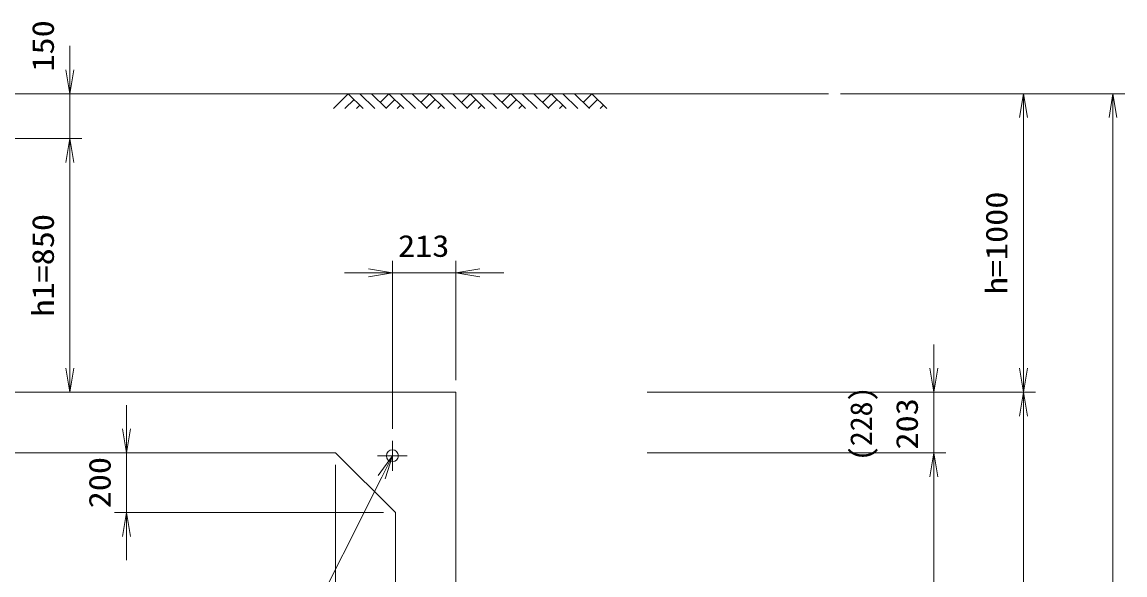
# Model space of a CAD drawing. Units: millimetres at full size. Extents: x 37600 to 71200, y -138800 to -115040.
# Drawn here: x 56505 to 60198, y -133049 to -131197 of the extents above; entities that cross this region are included whole.
import ezdxf
from ezdxf.enums import TextEntityAlignment as Align

# ---------------------------------------------------------------- set-up
doc = ezdxf.new("R2010")
doc.units = ezdxf.units.MM
doc.header["$LTSCALE"] = 80.0044
doc.linetypes.add('CHAIN', pattern=[18.5, 12, -1.5, 3.5, -1.5])
for name, color, linetype, lineweight in [('0_2', 4, 'Continuous', 13), ('寸法', 6, 'Continuous', 13), ('ﾊｯﾁﾝｸﾞ', 4, 'Continuous', 9)]:
    doc.layers.add(name, color=color, linetype=linetype, lineweight=lineweight)
doc.styles.add('ＭＳ ゴシック', font='')
doc.styles.get('ＭＳ ゴシック').set_extended_font_data('MS Gothic')

# ---------------------------------------------------------------- blocks, each defined once
blk = doc.blocks.new('open_arrow')
at = {"color": 0, "linetype": 'Continuous', "lineweight": -2}
blk.add_lwpolyline([(7.5, 1.25), (0, 0), (7.5, -1.25)], dxfattribs=at)

msp = doc.modelspace()

# ---------------------------------------------------------------- linework, layer by layer
at = {"layer": '0_2'}
msp.add_line((59205, -131437), (53105, -131437), dxfattribs=at)
at = {"layer": '0_2', "color": 2, "linetype": 'CHAIN'}
for p, q in [((57745, -132600), (57745, -132700)), ((57795, -132650), (57695, -132650))]:
    msp.add_line(p, q, dxfattribs=at)
at = {"layer": '0_2', "color": 3}
for points in [[(54352, -134893), (57958, -134893), (57958, -132437), (54352, -132437)], [(54755, -134690), (57555, -134690), (57755, -134490), (57755, -132840), (57555, -132640), (54755, -132640), (54555, -132840), (54555, -134490)]]:
    msp.add_lwpolyline(points, close=True, dxfattribs=at)
msp.add_circle((57745, -132650), 20, dxfattribs=at)
at = {"layer": '寸法'}
for p, q in [((56665, -131747), (56665, -131277)), ((55705, -131437), (56705, -131437)), ((59245, -131437), (60198, -131437)), ((59245, -131437), (59898, -131437)), ((59858, -132437), (59858, -131437)), ((60158, -131437), (60158, -135213)), ((55705, -131587), (56705, -131587)), ((55705, -131587), (56705, -131587)), ((56665, -132437), (56665, -131587)), ((57745, -132560), (57745, -131997)), ((57958, -132397), (57958, -131997)), ((58118, -132037), (57585, -132037)), ((59558, -132800), (59558, -132277)), ((55705, -132437), (56705, -132437)), ((58598, -132437), (59898, -132437)), ((58598, -132437), (59898, -132437)), ((58598, -132437), (59598, -132437)), ((59858, -132437), (59858, -134893)), ((56855, -132480), (56855, -133000)), ((57515, -132640), (56815, -132640)), ((58598, -132640), (59598, -132640)), ((58598, -132640), (59598, -132640)), ((59558, -132640), (59558, -134690)), ((57555, -132680), (57555, -133580)), ((57715, -132840), (56815, -132840)), ((57755, -132880), (57755, -133580))]:
    msp.add_line(p, q, dxfattribs=at)
msp.add_lwpolyline([(57745, -132650), (57709.22, -132721.55), (57450, -133240), (56676.67, -133240)], dxfattribs=at)
at = {"layer": 'ﾊｯﾁﾝｸﾞ'}
for p, q in [((57547.35, -131487), (57597.35, -131437)), ((57586.24, -131487), (57616.8, -131456.44)), ((57597.35, -131437), (57647.35, -131487)), ((57636.24, -131437), (57686.24, -131487)), ((57675.13, -131437), (57725.13, -131487)), ((57704.18, -131466.05), (57733.24, -131437)), ((57723.63, -131485.5), (57752.68, -131456.44)), ((57733.24, -131437), (57783.24, -131487)), ((57772.13, -131437), (57822.13, -131487)), ((57811.02, -131437), (57861.02, -131487)), ((57840.07, -131466.05), (57869.12, -131437)), ((57859.51, -131485.5), (57888.56, -131456.44)), ((57869.12, -131437), (57919.12, -131487)), ((57908.01, -131437), (57958.01, -131487)), ((57946.9, -131437), (57996.9, -131487)), ((57975.95, -131466.05), (58005, -131437)), ((57995.39, -131485.5), (58024.44, -131456.44)), ((58005, -131437), (58055, -131487)), ((58043.89, -131437), (58093.89, -131487)), ((58082.78, -131437), (58132.78, -131487)), ((58111.83, -131466.05), (58140.88, -131437)), ((58131.28, -131485.5), (58160.33, -131456.44)), ((58140.88, -131437), (58190.88, -131487)), ((58179.77, -131437), (58229.77, -131487)), ((58218.66, -131437), (58268.66, -131487)), ((58247.71, -131466.05), (58276.76, -131437)), ((58267.16, -131485.5), (58296.21, -131456.44)), ((58276.76, -131437), (58326.76, -131487)), ((58315.65, -131437), (58365.65, -131487)), ((58354.54, -131437), (58404.54, -131487)), ((58383.59, -131466.05), (58412.65, -131437)), ((58403.04, -131485.5), (58432.09, -131456.44)), ((58412.65, -131437), (58462.65, -131487)), ((57625.13, -131487), (57636.24, -131475.89)), ((57761.02, -131487), (57772.13, -131475.89)), ((57896.9, -131487), (57908.01, -131475.89)), ((58032.78, -131487), (58043.89, -131475.89)), ((58168.66, -131487), (58179.77, -131475.89)), ((58304.54, -131487), (58315.65, -131475.89)), ((58440.43, -131487), (58451.54, -131475.89))]:
    msp.add_line(p, q, dxfattribs=at)

# ---------------------------------------------------------------- block references
at = {"layer": '寸法', "xscale": 10.7, "yscale": 10.7}
for p, rotation in [((56665, -131437), 90), ((59858, -131437), 270), ((60158, -131437), 270), ((56665, -131587), 270), ((56665, -131587), 270), ((57745, -132037), 180), ((56665, -132437), 90), ((59558, -132437), 90), ((59858, -132437), 90), ((59858, -132437), 270), ((56855, -132640), 90), ((57745, -132650), 243.4), ((59558, -132640), 270), ((59558, -132640), 270), ((56855, -132840), 270)]:
    msp.add_blockref('open_arrow', p, dxfattribs=dict(at, rotation=rotation))
msp.add_blockref('open_arrow', (57958, -132037), dxfattribs=at)

# ---------------------------------------------------------------- texts
at = {"layer": '寸法', "style": 'ＭＳ ゴシック', "width": 1.15}
for s, p in [('150', (56575, -131277)), ('h=1000', (59768, -131937)), ('h1=850', (56575, -132012)), ('203', (59468, -132543)), ('200', (56765, -132740))]:
    msp.add_text(s, height=73.31, rotation=90, dxfattribs=at).set_placement(p, align=Align.MIDDLE_CENTER)
msp.add_text('213', height=73.31, dxfattribs=at).set_placement((57850, -131947), align=Align.MIDDLE_CENTER)
at = {"layer": '寸法', "color": 3, "style": 'ＭＳ ゴシック'}
msp.add_text('(228)', height=73.31, rotation=90, dxfattribs=at).set_placement((59278, -132543), align=Align.TOP_CENTER)

doc.saveas('drawing.dxf')
